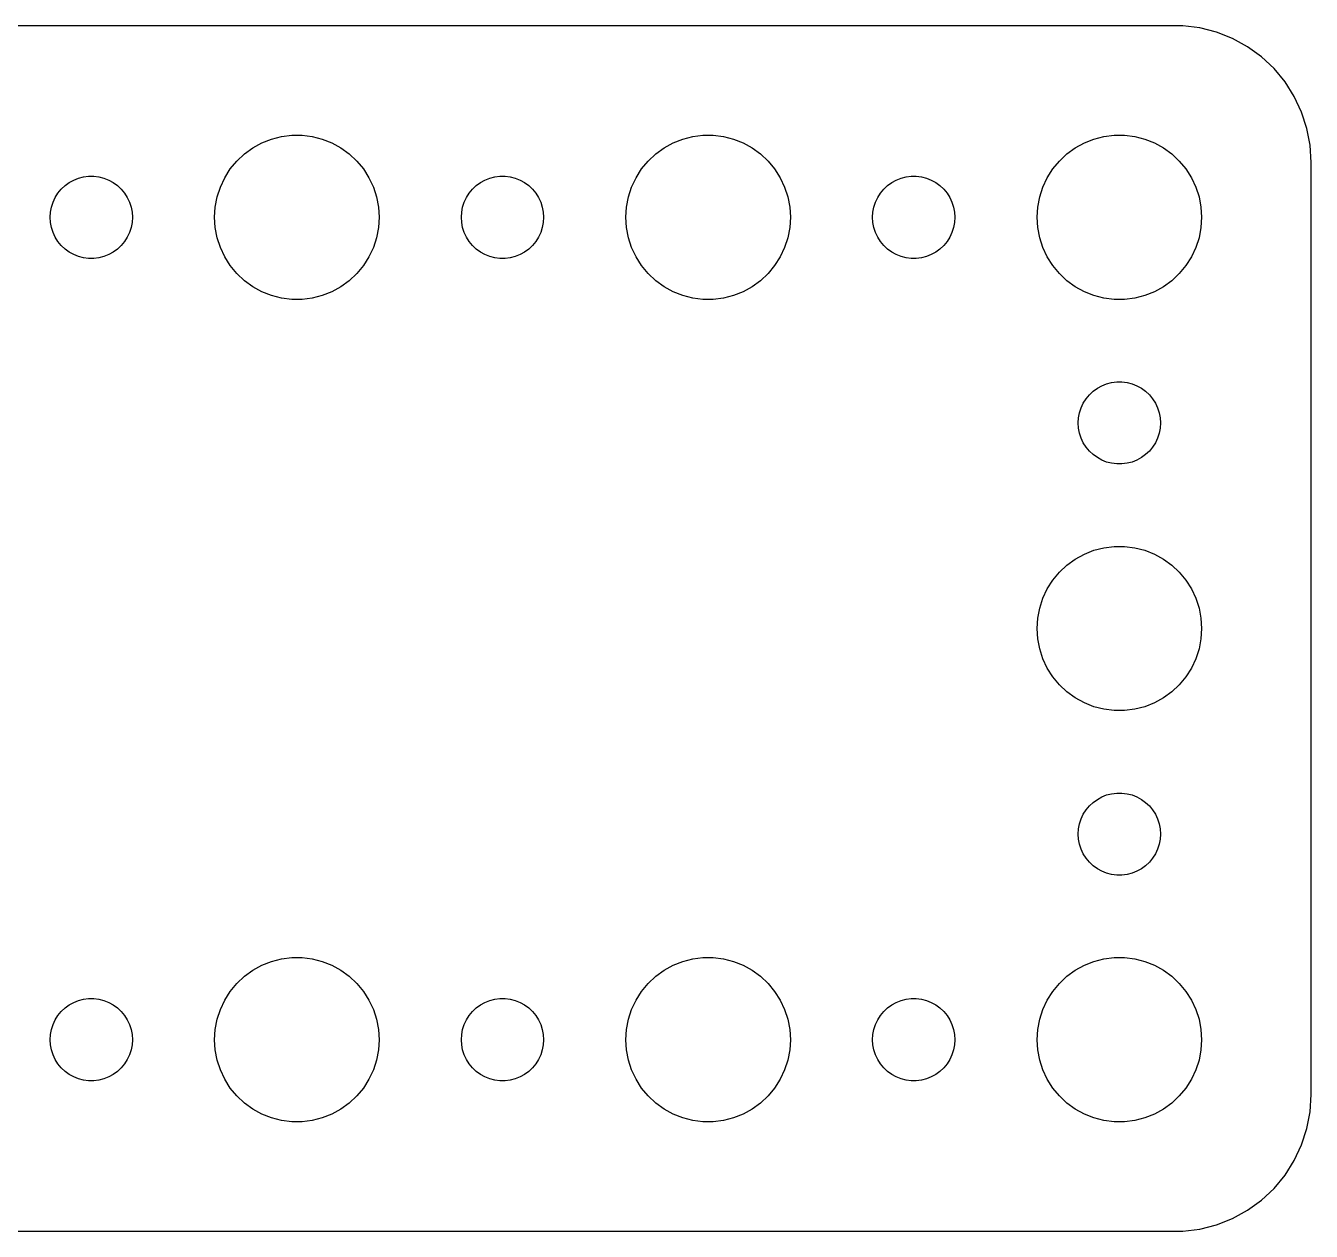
# Model space of a CAD drawing. Header units: metres. Extents: x -44 to 44, y 248 to 508.
# Drawn here: x -2.39 to 44.5, y 410.01 to 453.99 of the extents above; entities that cross this region are included whole.
import ezdxf

# ---------------------------------------------------------------- set-up
doc = ezdxf.new("R2010")
doc.units = ezdxf.units.M

msp = doc.modelspace()

# ---------------------------------------------------------------- linework, layer by layer
for p, q in [((39.8139, 453.99), (-39.8139, 453.99)), ((40.4369, 453.911), (39.8139, 453.99)), ((41.0451, 453.755), (40.4369, 453.911)), ((41.6289, 453.524), (41.0451, 453.755)), ((42.1791, 453.222), (41.6289, 453.524)), ((42.6871, 452.853), (42.1791, 453.222)), ((43.1448, 452.423), (42.6871, 452.853)), ((43.5451, 451.939), (43.1448, 452.423)), ((43.8815, 451.409), (43.5451, 451.939)), ((44.1489, 450.841), (43.8815, 451.409)), ((44.3429, 450.243), (44.1489, 450.841)), ((44.4606, 449.627), (44.3429, 450.243)), ((5.89252, 449.533), (6.22266, 449.714)), ((6.22266, 449.714), (6.57294, 449.853)), ((6.57294, 449.853), (6.93785, 449.947)), ((6.93785, 449.947), (7.31161, 449.994)), ((7.31161, 449.994), (7.68837, 449.994)), ((7.68837, 449.994), (8.06213, 449.947)), ((8.06213, 449.947), (8.42705, 449.853)), ((8.42705, 449.853), (8.77733, 449.714)), ((8.77733, 449.714), (9.10747, 449.533)), ((20.8925, 449.533), (21.2227, 449.714)), ((21.2227, 449.714), (21.5729, 449.853)), ((21.5729, 449.853), (21.9379, 449.947)), ((21.9379, 449.947), (22.3116, 449.994)), ((22.3116, 449.994), (22.6884, 449.994)), ((22.6884, 449.994), (23.0621, 449.947)), ((23.0621, 449.947), (23.427, 449.853)), ((23.427, 449.853), (23.7773, 449.714)), ((23.7773, 449.714), (24.1075, 449.533)), ((35.8925, 449.533), (36.2227, 449.714)), ((36.2227, 449.714), (36.5729, 449.853)), ((36.5729, 449.853), (36.9379, 449.947)), ((36.9379, 449.947), (37.3116, 449.994)), ((37.3116, 449.994), (37.6884, 449.994)), ((37.6884, 449.994), (38.0621, 449.947)), ((38.0621, 449.947), (38.427, 449.853)), ((38.427, 449.853), (38.7773, 449.714)), ((38.7773, 449.714), (39.1075, 449.533)), ((5.31308, 449.054), (5.58772, 449.312)), ((5.58772, 449.312), (5.89252, 449.533)), ((9.10747, 449.533), (9.41226, 449.312)), ((9.41226, 449.312), (9.6869, 449.054)), ((20.3131, 449.054), (20.5877, 449.312)), ((20.5877, 449.312), (20.8925, 449.533)), ((24.1075, 449.533), (24.4123, 449.312)), ((24.4123, 449.312), (24.6869, 449.054)), ((35.3131, 449.054), (35.5877, 449.312)), ((35.5877, 449.312), (35.8925, 449.533)), ((39.1075, 449.533), (39.4123, 449.312)), ((39.4123, 449.312), (39.6869, 449.054)), ((44.5, 449), (44.4606, 449.627)), ((4.87108, 448.445), (5.07294, 448.763)), ((5.07294, 448.763), (5.31308, 449.054)), ((9.6869, 449.054), (9.92705, 448.763)), ((9.92705, 448.763), (10.1289, 448.445)), ((19.8711, 448.445), (20.0729, 448.763)), ((20.0729, 448.763), (20.3131, 449.054)), ((24.6869, 449.054), (24.927, 448.763)), ((24.927, 448.763), (25.1289, 448.445)), ((34.8711, 448.445), (35.0729, 448.763)), ((35.0729, 448.763), (35.3131, 449.054)), ((39.6869, 449.054), (39.927, 448.763)), ((39.927, 448.763), (40.1289, 448.445)), ((44.5, 415), (44.5, 449)), ((-0.80373, 448.266), (-0.63866, 448.357)), ((-0.63866, 448.357), (-0.46352, 448.427)), ((-0.46352, 448.427), (-0.28107, 448.473)), ((-0.28107, 448.473), (-0.09418, 448.497)), ((-0.09418, 448.497), (0.09418, 448.497)), ((0.09418, 448.497), (0.28107, 448.473)), ((0.28107, 448.473), (0.46352, 448.427)), ((0.46352, 448.427), (0.63866, 448.357)), ((0.63866, 448.357), (0.80373, 448.266)), ((4.71066, 448.104), (4.87108, 448.445)), ((10.1289, 448.445), (10.2893, 448.104)), ((14.1963, 448.266), (14.3613, 448.357)), ((14.3613, 448.357), (14.5365, 448.427)), ((14.5365, 448.427), (14.7189, 448.473)), ((14.7189, 448.473), (14.9058, 448.497)), ((14.9058, 448.497), (15.0942, 448.497)), ((15.0942, 448.497), (15.2811, 448.473)), ((15.2811, 448.473), (15.4635, 448.427)), ((15.4635, 448.427), (15.6387, 448.357)), ((15.6387, 448.357), (15.8037, 448.266)), ((19.7107, 448.104), (19.8711, 448.445)), ((25.1289, 448.445), (25.2893, 448.104)), ((29.1963, 448.266), (29.3613, 448.357)), ((29.3613, 448.357), (29.5365, 448.427)), ((29.5365, 448.427), (29.7189, 448.473)), ((29.7189, 448.473), (29.9058, 448.497)), ((29.9058, 448.497), (30.0942, 448.497)), ((30.0942, 448.497), (30.2811, 448.473)), ((30.2811, 448.473), (30.4635, 448.427)), ((30.4635, 448.427), (30.6387, 448.357)), ((30.6387, 448.357), (30.8037, 448.266)), ((34.7107, 448.104), (34.8711, 448.445)), ((40.1289, 448.445), (40.2893, 448.104)), ((-1.31445, 447.723), (-1.21352, 447.882)), ((-1.21352, 447.882), (-1.09344, 448.027)), ((-1.09344, 448.027), (-0.95613, 448.156)), ((-0.95613, 448.156), (-0.80373, 448.266)), ((0.80373, 448.266), (0.95613, 448.156)), ((0.95613, 448.156), (1.09344, 448.027)), ((1.09344, 448.027), (1.21352, 447.882)), ((1.21352, 447.882), (1.31445, 447.723)), ((4.59424, 447.746), (4.71066, 448.104)), ((10.2893, 448.104), (10.4057, 447.746)), ((13.6855, 447.723), (13.7865, 447.882)), ((13.7865, 447.882), (13.9065, 448.027)), ((13.9065, 448.027), (14.0439, 448.156)), ((14.0439, 448.156), (14.1963, 448.266)), ((15.8037, 448.266), (15.9561, 448.156)), ((15.9561, 448.156), (16.0934, 448.027)), ((16.0934, 448.027), (16.2135, 447.882)), ((16.2135, 447.882), (16.3145, 447.723)), ((19.5942, 447.746), (19.7107, 448.104)), ((25.2893, 448.104), (25.4057, 447.746)), ((28.6855, 447.723), (28.7865, 447.882)), ((28.7865, 447.882), (28.9065, 448.027)), ((28.9065, 448.027), (29.0439, 448.156)), ((29.0439, 448.156), (29.1963, 448.266)), ((30.8037, 448.266), (30.9561, 448.156)), ((30.9561, 448.156), (31.0934, 448.027)), ((31.0934, 448.027), (31.2135, 447.882)), ((31.2135, 447.882), (31.3145, 447.723)), ((34.5942, 447.746), (34.7107, 448.104)), ((40.2893, 448.104), (40.4057, 447.746)), ((-1.48816, 447.188), (-1.45287, 447.373)), ((-1.45287, 447.373), (-1.39465, 447.552)), ((-1.39465, 447.552), (-1.31445, 447.723)), ((1.31445, 447.723), (1.39465, 447.552)), ((1.39465, 447.552), (1.45287, 447.373)), ((1.45287, 447.373), (1.48816, 447.188)), ((4.5, 447), (4.52365, 447.376)), ((4.52365, 447.376), (4.59424, 447.746)), ((10.4057, 447.746), (10.4763, 447.376)), ((10.4763, 447.376), (10.5, 447)), ((13.5118, 447.188), (13.5471, 447.373)), ((13.5471, 447.373), (13.6053, 447.552)), ((13.6053, 447.552), (13.6855, 447.723)), ((16.3145, 447.723), (16.3947, 447.552)), ((16.3947, 447.552), (16.4529, 447.373)), ((16.4529, 447.373), (16.4882, 447.188)), ((19.5, 447), (19.5237, 447.376)), ((19.5237, 447.376), (19.5942, 447.746)), ((25.4057, 447.746), (25.4763, 447.376)), ((25.4763, 447.376), (25.5, 447)), ((28.5118, 447.188), (28.5471, 447.373)), ((28.5471, 447.373), (28.6053, 447.552)), ((28.6053, 447.552), (28.6855, 447.723)), ((31.3145, 447.723), (31.3947, 447.552)), ((31.3947, 447.552), (31.4529, 447.373)), ((31.4529, 447.373), (31.4882, 447.188)), ((34.5, 447), (34.5237, 447.376)), ((34.5237, 447.376), (34.5942, 447.746)), ((40.4057, 447.746), (40.4763, 447.376)), ((40.4763, 447.376), (40.5, 447)), ((-1.5, 447), (-1.48816, 447.188)), ((-1.48816, 446.812), (-1.5, 447)), ((1.48816, 447.188), (1.5, 447)), ((1.5, 447), (1.48816, 446.812)), ((4.52365, 446.624), (4.5, 447)), ((10.5, 447), (10.4763, 446.624)), ((13.5, 447), (13.5118, 447.188)), ((13.5118, 446.812), (13.5, 447)), ((16.4882, 447.188), (16.5, 447)), ((16.5, 447), (16.4882, 446.812)), ((19.5237, 446.624), (19.5, 447)), ((25.5, 447), (25.4763, 446.624)), ((28.5, 447), (28.5118, 447.188)), ((28.5118, 446.812), (28.5, 447)), ((31.4882, 447.188), (31.5, 447)), ((31.5, 447), (31.4882, 446.812)), ((34.5237, 446.624), (34.5, 447)), ((40.5, 447), (40.4763, 446.624)), ((-1.45287, 446.627), (-1.48816, 446.812)), ((-1.39465, 446.448), (-1.45287, 446.627)), ((-1.31445, 446.277), (-1.39465, 446.448)), ((1.39465, 446.448), (1.31445, 446.277)), ((1.45287, 446.627), (1.39465, 446.448)), ((1.48816, 446.812), (1.45287, 446.627)), ((4.59424, 446.254), (4.52365, 446.624)), ((10.4763, 446.624), (10.4057, 446.254)), ((13.5471, 446.627), (13.5118, 446.812)), ((13.6053, 446.448), (13.5471, 446.627)), ((13.6855, 446.277), (13.6053, 446.448)), ((16.3947, 446.448), (16.3145, 446.277)), ((16.4529, 446.627), (16.3947, 446.448)), ((16.4882, 446.812), (16.4529, 446.627)), ((19.5942, 446.254), (19.5237, 446.624)), ((25.4763, 446.624), (25.4057, 446.254)), ((28.5471, 446.627), (28.5118, 446.812)), ((28.6053, 446.448), (28.5471, 446.627)), ((28.6855, 446.277), (28.6053, 446.448)), ((31.3947, 446.448), (31.3145, 446.277)), ((31.4529, 446.627), (31.3947, 446.448)), ((31.4882, 446.812), (31.4529, 446.627)), ((34.5942, 446.254), (34.5237, 446.624)), ((40.4763, 446.624), (40.4057, 446.254)), ((-1.21352, 446.118), (-1.31445, 446.277)), ((-1.09344, 445.973), (-1.21352, 446.118)), ((-0.95613, 445.844), (-1.09344, 445.973)), ((1.09344, 445.973), (0.95613, 445.844)), ((1.21352, 446.118), (1.09344, 445.973)), ((1.31445, 446.277), (1.21352, 446.118)), ((4.71066, 445.896), (4.59424, 446.254)), ((10.4057, 446.254), (10.2893, 445.896)), ((13.7865, 446.118), (13.6855, 446.277)), ((13.9065, 445.973), (13.7865, 446.118)), ((14.0439, 445.844), (13.9065, 445.973)), ((16.0934, 445.973), (15.9561, 445.844)), ((16.2135, 446.118), (16.0934, 445.973)), ((16.3145, 446.277), (16.2135, 446.118)), ((19.7107, 445.896), (19.5942, 446.254)), ((25.4057, 446.254), (25.2893, 445.896)), ((28.7865, 446.118), (28.6855, 446.277)), ((28.9065, 445.973), (28.7865, 446.118)), ((29.0439, 445.844), (28.9065, 445.973)), ((31.0934, 445.973), (30.9561, 445.844)), ((31.2135, 446.118), (31.0934, 445.973)), ((31.3145, 446.277), (31.2135, 446.118)), ((34.7107, 445.896), (34.5942, 446.254)), ((40.4057, 446.254), (40.2893, 445.896)), ((-0.80373, 445.734), (-0.95613, 445.844)), ((-0.63866, 445.643), (-0.80373, 445.734)), ((-0.46352, 445.573), (-0.63866, 445.643)), ((-0.28107, 445.527), (-0.46352, 445.573)), ((-0.09418, 445.503), (-0.28107, 445.527)), ((0.09418, 445.503), (-0.09418, 445.503)), ((0.28107, 445.527), (0.09418, 445.503)), ((0.46352, 445.573), (0.28107, 445.527)), ((0.63866, 445.643), (0.46352, 445.573)), ((0.80373, 445.734), (0.63866, 445.643)), ((0.95613, 445.844), (0.80373, 445.734)), ((4.87108, 445.555), (4.71066, 445.896)), ((5.07294, 445.237), (4.87108, 445.555)), ((10.1289, 445.555), (9.92705, 445.237)), ((10.2893, 445.896), (10.1289, 445.555)), ((14.1963, 445.734), (14.0439, 445.844)), ((14.3613, 445.643), (14.1963, 445.734)), ((14.5365, 445.573), (14.3613, 445.643)), ((14.7189, 445.527), (14.5365, 445.573)), ((14.9058, 445.503), (14.7189, 445.527)), ((15.0942, 445.503), (14.9058, 445.503)), ((15.2811, 445.527), (15.0942, 445.503)), ((15.4635, 445.573), (15.2811, 445.527)), ((15.6387, 445.643), (15.4635, 445.573)), ((15.8037, 445.734), (15.6387, 445.643)), ((15.9561, 445.844), (15.8037, 445.734)), ((19.8711, 445.555), (19.7107, 445.896)), ((20.0729, 445.237), (19.8711, 445.555)), ((25.1289, 445.555), (24.927, 445.237)), ((25.2893, 445.896), (25.1289, 445.555)), ((29.1963, 445.734), (29.0439, 445.844)), ((29.3613, 445.643), (29.1963, 445.734)), ((29.5365, 445.573), (29.3613, 445.643)), ((29.7189, 445.527), (29.5365, 445.573)), ((29.9058, 445.503), (29.7189, 445.527)), ((30.0942, 445.503), (29.9058, 445.503)), ((30.2811, 445.527), (30.0942, 445.503)), ((30.4635, 445.573), (30.2811, 445.527)), ((30.6387, 445.643), (30.4635, 445.573)), ((30.8037, 445.734), (30.6387, 445.643)), ((30.9561, 445.844), (30.8037, 445.734)), ((34.8711, 445.555), (34.7107, 445.896)), ((35.0729, 445.237), (34.8711, 445.555)), ((40.1289, 445.555), (39.927, 445.237)), ((40.2893, 445.896), (40.1289, 445.555)), ((5.31308, 444.946), (5.07294, 445.237)), ((9.92705, 445.237), (9.6869, 444.946)), ((20.3131, 444.946), (20.0729, 445.237)), ((24.927, 445.237), (24.6869, 444.946)), ((35.3131, 444.946), (35.0729, 445.237)), ((39.927, 445.237), (39.6869, 444.946)), ((5.58772, 444.688), (5.31308, 444.946)), ((5.89252, 444.467), (5.58772, 444.688)), ((9.41226, 444.688), (9.10747, 444.467)), ((9.6869, 444.946), (9.41226, 444.688)), ((20.5877, 444.688), (20.3131, 444.946)), ((20.8925, 444.467), (20.5877, 444.688)), ((24.4123, 444.688), (24.1075, 444.467)), ((24.6869, 444.946), (24.4123, 444.688)), ((35.5877, 444.688), (35.3131, 444.946)), ((35.8925, 444.467), (35.5877, 444.688)), ((39.4123, 444.688), (39.1075, 444.467)), ((39.6869, 444.946), (39.4123, 444.688)), ((6.22266, 444.286), (5.89252, 444.467)), ((6.57294, 444.147), (6.22266, 444.286)), ((6.93785, 444.053), (6.57294, 444.147)), ((7.31161, 444.006), (6.93785, 444.053)), ((8.06213, 444.053), (7.68837, 444.006)), ((8.42705, 444.147), (8.06213, 444.053)), ((8.77733, 444.286), (8.42705, 444.147)), ((9.10747, 444.467), (8.77733, 444.286)), ((21.2227, 444.286), (20.8925, 444.467)), ((21.5729, 444.147), (21.2227, 444.286)), ((21.9379, 444.053), (21.5729, 444.147)), ((22.3116, 444.006), (21.9379, 444.053)), ((23.0621, 444.053), (22.6884, 444.006)), ((23.427, 444.147), (23.0621, 444.053)), ((23.7773, 444.286), (23.427, 444.147)), ((24.1075, 444.467), (23.7773, 444.286)), ((36.2227, 444.286), (35.8925, 444.467)), ((36.5729, 444.147), (36.2227, 444.286)), ((36.9379, 444.053), (36.5729, 444.147)), ((37.3116, 444.006), (36.9379, 444.053)), ((38.0621, 444.053), (37.6884, 444.006)), ((38.427, 444.147), (38.0621, 444.053)), ((38.7773, 444.286), (38.427, 444.147)), ((39.1075, 444.467), (38.7773, 444.286)), ((7.68837, 444.006), (7.31161, 444.006)), ((22.6884, 444.006), (22.3116, 444.006)), ((37.6884, 444.006), (37.3116, 444.006)), ((36.5439, 440.656), (36.6963, 440.766)), ((36.6963, 440.766), (36.8613, 440.857)), ((36.8613, 440.857), (37.0365, 440.927)), ((37.0365, 440.927), (37.2189, 440.973)), ((37.2189, 440.973), (37.4058, 440.997)), ((37.4058, 440.997), (37.5942, 440.997)), ((37.5942, 440.997), (37.7811, 440.973)), ((37.7811, 440.973), (37.9635, 440.927)), ((37.9635, 440.927), (38.1387, 440.857)), ((38.1387, 440.857), (38.3037, 440.766)), ((38.3037, 440.766), (38.4561, 440.656)), ((36.1855, 440.223), (36.2865, 440.382)), ((36.2865, 440.382), (36.4065, 440.527)), ((36.4065, 440.527), (36.5439, 440.656)), ((38.4561, 440.656), (38.5934, 440.527)), ((38.5934, 440.527), (38.7135, 440.382)), ((38.7135, 440.382), (38.8145, 440.223)), ((36.0118, 439.688), (36.0471, 439.873)), ((36.0471, 439.873), (36.1053, 440.052)), ((36.1053, 440.052), (36.1855, 440.223)), ((38.8145, 440.223), (38.8947, 440.052)), ((38.8947, 440.052), (38.9529, 439.873)), ((38.9529, 439.873), (38.9882, 439.688)), ((36, 439.5), (36.0118, 439.688)), ((36.0118, 439.312), (36, 439.5)), ((38.9882, 439.688), (39, 439.5)), ((39, 439.5), (38.9882, 439.312)), ((36.0471, 439.127), (36.0118, 439.312)), ((36.1053, 438.948), (36.0471, 439.127)), ((36.1855, 438.777), (36.1053, 438.948)), ((38.8947, 438.948), (38.8145, 438.777)), ((38.9529, 439.127), (38.8947, 438.948)), ((38.9882, 439.312), (38.9529, 439.127)), ((36.2865, 438.618), (36.1855, 438.777)), ((36.4065, 438.473), (36.2865, 438.618)), ((36.5439, 438.344), (36.4065, 438.473)), ((38.5934, 438.473), (38.4561, 438.344)), ((38.7135, 438.618), (38.5934, 438.473)), ((38.8145, 438.777), (38.7135, 438.618)), ((36.6963, 438.234), (36.5439, 438.344)), ((36.8613, 438.143), (36.6963, 438.234)), ((37.0365, 438.073), (36.8613, 438.143)), ((37.2189, 438.027), (37.0365, 438.073)), ((37.4058, 438.003), (37.2189, 438.027)), ((37.5942, 438.003), (37.4058, 438.003)), ((37.7811, 438.027), (37.5942, 438.003)), ((37.9635, 438.073), (37.7811, 438.027)), ((38.1387, 438.143), (37.9635, 438.073)), ((38.3037, 438.234), (38.1387, 438.143)), ((38.4561, 438.344), (38.3037, 438.234)), ((35.8925, 434.533), (36.2227, 434.714)), ((36.2227, 434.714), (36.5729, 434.853)), ((36.5729, 434.853), (36.9379, 434.947)), ((36.9379, 434.947), (37.3116, 434.994)), ((37.3116, 434.994), (37.6884, 434.994)), ((37.6884, 434.994), (38.0621, 434.947)), ((38.0621, 434.947), (38.427, 434.853)), ((38.427, 434.853), (38.7773, 434.714)), ((38.7773, 434.714), (39.1075, 434.533)), ((35.3131, 434.054), (35.5877, 434.312)), ((35.5877, 434.312), (35.8925, 434.533)), ((39.1075, 434.533), (39.4123, 434.312)), ((39.4123, 434.312), (39.6869, 434.054)), ((34.8711, 433.445), (35.0729, 433.763)), ((35.0729, 433.763), (35.3131, 434.054)), ((39.6869, 434.054), (39.927, 433.763)), ((39.927, 433.763), (40.1289, 433.445)), ((34.7107, 433.104), (34.8711, 433.445)), ((40.1289, 433.445), (40.2893, 433.104)), ((34.5942, 432.746), (34.7107, 433.104)), ((40.2893, 433.104), (40.4057, 432.746)), ((34.5, 432), (34.5237, 432.376)), ((34.5237, 432.376), (34.5942, 432.746)), ((40.4057, 432.746), (40.4763, 432.376)), ((40.4763, 432.376), (40.5, 432)), ((34.5237, 431.624), (34.5, 432)), ((40.5, 432), (40.4763, 431.624)), ((34.5942, 431.254), (34.5237, 431.624)), ((40.4763, 431.624), (40.4057, 431.254)), ((34.7107, 430.896), (34.5942, 431.254)), ((40.4057, 431.254), (40.2893, 430.896)), ((34.8711, 430.555), (34.7107, 430.896)), ((35.0729, 430.237), (34.8711, 430.555)), ((40.1289, 430.555), (39.927, 430.237)), ((40.2893, 430.896), (40.1289, 430.555)), ((35.3131, 429.946), (35.0729, 430.237)), ((39.927, 430.237), (39.6869, 429.946)), ((35.5877, 429.688), (35.3131, 429.946)), ((35.8925, 429.467), (35.5877, 429.688)), ((39.4123, 429.688), (39.1075, 429.467)), ((39.6869, 429.946), (39.4123, 429.688)), ((36.2227, 429.286), (35.8925, 429.467)), ((36.5729, 429.147), (36.2227, 429.286)), ((36.9379, 429.053), (36.5729, 429.147)), ((37.3116, 429.006), (36.9379, 429.053)), ((38.0621, 429.053), (37.6884, 429.006)), ((38.427, 429.147), (38.0621, 429.053)), ((38.7773, 429.286), (38.427, 429.147)), ((39.1075, 429.467), (38.7773, 429.286)), ((37.6884, 429.006), (37.3116, 429.006)), ((36.5439, 425.656), (36.6963, 425.766)), ((36.6963, 425.766), (36.8613, 425.857)), ((36.8613, 425.857), (37.0365, 425.927)), ((37.0365, 425.927), (37.2189, 425.973)), ((37.2189, 425.973), (37.4058, 425.997)), ((37.4058, 425.997), (37.5942, 425.997)), ((37.5942, 425.997), (37.7811, 425.973)), ((37.7811, 425.973), (37.9635, 425.927)), ((37.9635, 425.927), (38.1387, 425.857)), ((38.1387, 425.857), (38.3037, 425.766)), ((38.3037, 425.766), (38.4561, 425.656)), ((36.1855, 425.223), (36.2865, 425.382)), ((36.2865, 425.382), (36.4065, 425.527)), ((36.4065, 425.527), (36.5439, 425.656)), ((38.4561, 425.656), (38.5934, 425.527)), ((38.5934, 425.527), (38.7135, 425.382)), ((38.7135, 425.382), (38.8145, 425.223)), ((36.0118, 424.688), (36.0471, 424.873)), ((36.0471, 424.873), (36.1053, 425.052)), ((36.1053, 425.052), (36.1855, 425.223)), ((38.8145, 425.223), (38.8947, 425.052)), ((38.8947, 425.052), (38.9529, 424.873)), ((38.9529, 424.873), (38.9882, 424.688)), ((36, 424.5), (36.0118, 424.688)), ((36.0118, 424.312), (36, 424.5)), ((38.9882, 424.688), (39, 424.5)), ((39, 424.5), (38.9882, 424.312)), ((36.0471, 424.127), (36.0118, 424.312)), ((36.1053, 423.948), (36.0471, 424.127)), ((36.1855, 423.777), (36.1053, 423.948)), ((38.8947, 423.948), (38.8145, 423.777)), ((38.9529, 424.127), (38.8947, 423.948)), ((38.9882, 424.312), (38.9529, 424.127)), ((36.2865, 423.618), (36.1855, 423.777)), ((36.4065, 423.473), (36.2865, 423.618)), ((36.5439, 423.344), (36.4065, 423.473)), ((38.5934, 423.473), (38.4561, 423.344)), ((38.7135, 423.618), (38.5934, 423.473)), ((38.8145, 423.777), (38.7135, 423.618)), ((36.6963, 423.234), (36.5439, 423.344)), ((36.8613, 423.143), (36.6963, 423.234)), ((37.0365, 423.073), (36.8613, 423.143)), ((37.2189, 423.027), (37.0365, 423.073)), ((37.4058, 423.003), (37.2189, 423.027)), ((37.5942, 423.003), (37.4058, 423.003)), ((37.7811, 423.027), (37.5942, 423.003)), ((37.9635, 423.073), (37.7811, 423.027)), ((38.1387, 423.143), (37.9635, 423.073)), ((38.3037, 423.234), (38.1387, 423.143)), ((38.4561, 423.344), (38.3037, 423.234)), ((5.89252, 419.533), (6.22266, 419.714)), ((6.22266, 419.714), (6.57294, 419.853)), ((6.57294, 419.853), (6.93785, 419.947)), ((6.93785, 419.947), (7.31161, 419.994)), ((7.31161, 419.994), (7.68837, 419.994)), ((7.68837, 419.994), (8.06213, 419.947)), ((8.06213, 419.947), (8.42705, 419.853)), ((8.42705, 419.853), (8.77733, 419.714)), ((8.77733, 419.714), (9.10747, 419.533)), ((20.8925, 419.533), (21.2227, 419.714)), ((21.2227, 419.714), (21.5729, 419.853)), ((21.5729, 419.853), (21.9379, 419.947)), ((21.9379, 419.947), (22.3116, 419.994)), ((22.3116, 419.994), (22.6884, 419.994)), ((22.6884, 419.994), (23.0621, 419.947)), ((23.0621, 419.947), (23.427, 419.853)), ((23.427, 419.853), (23.7773, 419.714)), ((23.7773, 419.714), (24.1075, 419.533)), ((35.8925, 419.533), (36.2227, 419.714)), ((36.2227, 419.714), (36.5729, 419.853)), ((36.5729, 419.853), (36.9379, 419.947)), ((36.9379, 419.947), (37.3116, 419.994)), ((37.3116, 419.994), (37.6884, 419.994)), ((37.6884, 419.994), (38.0621, 419.947)), ((38.0621, 419.947), (38.427, 419.853)), ((38.427, 419.853), (38.7773, 419.714)), ((38.7773, 419.714), (39.1075, 419.533)), ((5.31308, 419.054), (5.58772, 419.312)), ((5.58772, 419.312), (5.89252, 419.533)), ((9.10747, 419.533), (9.41226, 419.312)), ((9.41226, 419.312), (9.6869, 419.054)), ((20.3131, 419.054), (20.5877, 419.312)), ((20.5877, 419.312), (20.8925, 419.533)), ((24.1075, 419.533), (24.4123, 419.312)), ((24.4123, 419.312), (24.6869, 419.054)), ((35.3131, 419.054), (35.5877, 419.312)), ((35.5877, 419.312), (35.8925, 419.533)), ((39.1075, 419.533), (39.4123, 419.312)), ((39.4123, 419.312), (39.6869, 419.054)), ((4.87108, 418.445), (5.07294, 418.763)), ((5.07294, 418.763), (5.31308, 419.054)), ((9.6869, 419.054), (9.92705, 418.763)), ((9.92705, 418.763), (10.1289, 418.445)), ((19.8711, 418.445), (20.0729, 418.763)), ((20.0729, 418.763), (20.3131, 419.054)), ((24.6869, 419.054), (24.927, 418.763)), ((24.927, 418.763), (25.1289, 418.445)), ((34.8711, 418.445), (35.0729, 418.763)), ((35.0729, 418.763), (35.3131, 419.054)), ((39.6869, 419.054), (39.927, 418.763)), ((39.927, 418.763), (40.1289, 418.445)), ((-0.95613, 418.156), (-0.80373, 418.266)), ((-0.80373, 418.266), (-0.63866, 418.357)), ((-0.63866, 418.357), (-0.46352, 418.427)), ((-0.46352, 418.427), (-0.28107, 418.473)), ((-0.28107, 418.473), (-0.09418, 418.497)), ((-0.09418, 418.497), (0.09418, 418.497)), ((0.09418, 418.497), (0.28107, 418.473)), ((0.28107, 418.473), (0.46352, 418.427)), ((0.46352, 418.427), (0.63866, 418.357)), ((0.63866, 418.357), (0.80373, 418.266)), ((0.80373, 418.266), (0.95613, 418.156)), ((4.71066, 418.104), (4.87108, 418.445)), ((10.1289, 418.445), (10.2893, 418.104)), ((14.0439, 418.156), (14.1963, 418.266)), ((14.1963, 418.266), (14.3613, 418.357)), ((14.3613, 418.357), (14.5365, 418.427)), ((14.5365, 418.427), (14.7189, 418.473)), ((14.7189, 418.473), (14.9058, 418.497)), ((14.9058, 418.497), (15.0942, 418.497)), ((15.0942, 418.497), (15.2811, 418.473)), ((15.2811, 418.473), (15.4635, 418.427)), ((15.4635, 418.427), (15.6387, 418.357)), ((15.6387, 418.357), (15.8037, 418.266)), ((15.8037, 418.266), (15.9561, 418.156)), ((19.7107, 418.104), (19.8711, 418.445)), ((25.1289, 418.445), (25.2893, 418.104)), ((29.0439, 418.156), (29.1963, 418.266)), ((29.1963, 418.266), (29.3613, 418.357)), ((29.3613, 418.357), (29.5365, 418.427)), ((29.5365, 418.427), (29.7189, 418.473)), ((29.7189, 418.473), (29.9058, 418.497)), ((29.9058, 418.497), (30.0942, 418.497)), ((30.0942, 418.497), (30.2811, 418.473)), ((30.2811, 418.473), (30.4635, 418.427)), ((30.4635, 418.427), (30.6387, 418.357)), ((30.6387, 418.357), (30.8037, 418.266)), ((30.8037, 418.266), (30.9561, 418.156)), ((34.7107, 418.104), (34.8711, 418.445)), ((40.1289, 418.445), (40.2893, 418.104)), ((-1.31445, 417.723), (-1.21352, 417.882)), ((-1.21352, 417.882), (-1.09344, 418.027)), ((-1.09344, 418.027), (-0.95613, 418.156)), ((0.95613, 418.156), (1.09344, 418.027)), ((1.09344, 418.027), (1.21352, 417.882)), ((1.21352, 417.882), (1.31445, 417.723)), ((4.59424, 417.746), (4.71066, 418.104)), ((10.2893, 418.104), (10.4057, 417.746)), ((13.6855, 417.723), (13.7865, 417.882)), ((13.7865, 417.882), (13.9065, 418.027)), ((13.9065, 418.027), (14.0439, 418.156)), ((15.9561, 418.156), (16.0934, 418.027)), ((16.0934, 418.027), (16.2135, 417.882)), ((16.2135, 417.882), (16.3145, 417.723)), ((19.5942, 417.746), (19.7107, 418.104)), ((25.2893, 418.104), (25.4057, 417.746)), ((28.6855, 417.723), (28.7865, 417.882)), ((28.7865, 417.882), (28.9065, 418.027)), ((28.9065, 418.027), (29.0439, 418.156)), ((30.9561, 418.156), (31.0934, 418.027)), ((31.0934, 418.027), (31.2135, 417.882)), ((31.2135, 417.882), (31.3145, 417.723)), ((34.5942, 417.746), (34.7107, 418.104)), ((40.2893, 418.104), (40.4057, 417.746)), ((-1.48816, 417.188), (-1.45287, 417.373)), ((-1.45287, 417.373), (-1.39465, 417.552)), ((-1.39465, 417.552), (-1.31445, 417.723)), ((1.31445, 417.723), (1.39465, 417.552)), ((1.39465, 417.552), (1.45287, 417.373)), ((1.45287, 417.373), (1.48816, 417.188)), ((4.5, 417), (4.52365, 417.376)), ((4.52365, 417.376), (4.59424, 417.746)), ((10.4057, 417.746), (10.4763, 417.376)), ((10.4763, 417.376), (10.5, 417)), ((13.5118, 417.188), (13.5471, 417.373)), ((13.5471, 417.373), (13.6053, 417.552)), ((13.6053, 417.552), (13.6855, 417.723)), ((16.3145, 417.723), (16.3947, 417.552)), ((16.3947, 417.552), (16.4529, 417.373)), ((16.4529, 417.373), (16.4882, 417.188)), ((19.5, 417), (19.5237, 417.376)), ((19.5237, 417.376), (19.5942, 417.746)), ((25.4057, 417.746), (25.4763, 417.376)), ((25.4763, 417.376), (25.5, 417)), ((28.5118, 417.188), (28.5471, 417.373)), ((28.5471, 417.373), (28.6053, 417.552)), ((28.6053, 417.552), (28.6855, 417.723)), ((31.3145, 417.723), (31.3947, 417.552)), ((31.3947, 417.552), (31.4529, 417.373)), ((31.4529, 417.373), (31.4882, 417.188)), ((34.5, 417), (34.5237, 417.376)), ((34.5237, 417.376), (34.5942, 417.746)), ((40.4057, 417.746), (40.4763, 417.376)), ((40.4763, 417.376), (40.5, 417)), ((-1.5, 417), (-1.48816, 417.188)), ((-1.48816, 416.812), (-1.5, 417)), ((1.48816, 417.188), (1.5, 417)), ((1.5, 417), (1.48816, 416.812)), ((4.52365, 416.624), (4.5, 417)), ((10.5, 417), (10.4763, 416.624)), ((13.5, 417), (13.5118, 417.188)), ((13.5118, 416.812), (13.5, 417)), ((16.4882, 417.188), (16.5, 417)), ((16.5, 417), (16.4882, 416.812)), ((19.5237, 416.624), (19.5, 417)), ((25.5, 417), (25.4763, 416.624)), ((28.5, 417), (28.5118, 417.188)), ((28.5118, 416.812), (28.5, 417)), ((31.4882, 417.188), (31.5, 417)), ((31.5, 417), (31.4882, 416.812)), ((34.5237, 416.624), (34.5, 417)), ((40.5, 417), (40.4763, 416.624)), ((-1.45287, 416.627), (-1.48816, 416.812)), ((-1.39465, 416.448), (-1.45287, 416.627)), ((-1.31445, 416.277), (-1.39465, 416.448)), ((1.39465, 416.448), (1.31445, 416.277)), ((1.45287, 416.627), (1.39465, 416.448)), ((1.48816, 416.812), (1.45287, 416.627)), ((4.59424, 416.254), (4.52365, 416.624)), ((10.4763, 416.624), (10.4057, 416.254)), ((13.5471, 416.627), (13.5118, 416.812)), ((13.6053, 416.448), (13.5471, 416.627)), ((13.6855, 416.277), (13.6053, 416.448)), ((16.3947, 416.448), (16.3145, 416.277)), ((16.4529, 416.627), (16.3947, 416.448)), ((16.4882, 416.812), (16.4529, 416.627)), ((19.5942, 416.254), (19.5237, 416.624)), ((25.4763, 416.624), (25.4057, 416.254)), ((28.5471, 416.627), (28.5118, 416.812)), ((28.6053, 416.448), (28.5471, 416.627)), ((28.6855, 416.277), (28.6053, 416.448)), ((31.3947, 416.448), (31.3145, 416.277)), ((31.4529, 416.627), (31.3947, 416.448)), ((31.4882, 416.812), (31.4529, 416.627)), ((34.5942, 416.254), (34.5237, 416.624)), ((40.4763, 416.624), (40.4057, 416.254)), ((-1.21352, 416.118), (-1.31445, 416.277)), ((-1.09344, 415.973), (-1.21352, 416.118)), ((-0.95613, 415.844), (-1.09344, 415.973)), ((1.09344, 415.973), (0.95613, 415.844)), ((1.21352, 416.118), (1.09344, 415.973)), ((1.31445, 416.277), (1.21352, 416.118)), ((4.71066, 415.896), (4.59424, 416.254)), ((10.4057, 416.254), (10.2893, 415.896)), ((13.7865, 416.118), (13.6855, 416.277)), ((13.9065, 415.973), (13.7865, 416.118)), ((14.0439, 415.844), (13.9065, 415.973)), ((16.0934, 415.973), (15.9561, 415.844)), ((16.2135, 416.118), (16.0934, 415.973)), ((16.3145, 416.277), (16.2135, 416.118)), ((19.7107, 415.896), (19.5942, 416.254)), ((25.4057, 416.254), (25.2893, 415.896)), ((28.7865, 416.118), (28.6855, 416.277)), ((28.9065, 415.973), (28.7865, 416.118)), ((29.0439, 415.844), (28.9065, 415.973)), ((31.0934, 415.973), (30.9561, 415.844)), ((31.2135, 416.118), (31.0934, 415.973)), ((31.3145, 416.277), (31.2135, 416.118)), ((34.7107, 415.896), (34.5942, 416.254)), ((40.4057, 416.254), (40.2893, 415.896)), ((-0.80373, 415.734), (-0.95613, 415.844)), ((-0.63866, 415.643), (-0.80373, 415.734)), ((-0.46352, 415.573), (-0.63866, 415.643)), ((-0.28107, 415.527), (-0.46352, 415.573)), ((-0.09418, 415.503), (-0.28107, 415.527)), ((0.09418, 415.503), (-0.09418, 415.503)), ((0.28107, 415.527), (0.09418, 415.503)), ((0.46352, 415.573), (0.28107, 415.527)), ((0.63866, 415.643), (0.46352, 415.573)), ((0.80373, 415.734), (0.63866, 415.643)), ((0.95613, 415.844), (0.80373, 415.734)), ((4.87108, 415.555), (4.71066, 415.896)), ((5.07294, 415.237), (4.87108, 415.555)), ((10.1289, 415.555), (9.92705, 415.237)), ((10.2893, 415.896), (10.1289, 415.555)), ((14.1963, 415.734), (14.0439, 415.844)), ((14.3613, 415.643), (14.1963, 415.734)), ((14.5365, 415.573), (14.3613, 415.643)), ((14.7189, 415.527), (14.5365, 415.573)), ((14.9058, 415.503), (14.7189, 415.527)), ((15.0942, 415.503), (14.9058, 415.503)), ((15.2811, 415.527), (15.0942, 415.503)), ((15.4635, 415.573), (15.2811, 415.527)), ((15.6387, 415.643), (15.4635, 415.573)), ((15.8037, 415.734), (15.6387, 415.643)), ((15.9561, 415.844), (15.8037, 415.734)), ((19.8711, 415.555), (19.7107, 415.896)), ((20.0729, 415.237), (19.8711, 415.555)), ((25.1289, 415.555), (24.927, 415.237)), ((25.2893, 415.896), (25.1289, 415.555)), ((29.1963, 415.734), (29.0439, 415.844)), ((29.3613, 415.643), (29.1963, 415.734)), ((29.5365, 415.573), (29.3613, 415.643)), ((29.7189, 415.527), (29.5365, 415.573)), ((29.9058, 415.503), (29.7189, 415.527)), ((30.0942, 415.503), (29.9058, 415.503)), ((30.2811, 415.527), (30.0942, 415.503)), ((30.4635, 415.573), (30.2811, 415.527)), ((30.6387, 415.643), (30.4635, 415.573)), ((30.8037, 415.734), (30.6387, 415.643)), ((30.9561, 415.844), (30.8037, 415.734)), ((34.8711, 415.555), (34.7107, 415.896)), ((35.0729, 415.237), (34.8711, 415.555)), ((40.1289, 415.555), (39.927, 415.237)), ((40.2893, 415.896), (40.1289, 415.555)), ((5.31308, 414.946), (5.07294, 415.237)), ((9.92705, 415.237), (9.6869, 414.946)), ((20.3131, 414.946), (20.0729, 415.237)), ((24.927, 415.237), (24.6869, 414.946)), ((35.3131, 414.946), (35.0729, 415.237)), ((39.927, 415.237), (39.6869, 414.946)), ((44.4606, 414.373), (44.5, 415)), ((5.58772, 414.688), (5.31308, 414.946)), ((5.89252, 414.467), (5.58772, 414.688)), ((9.41226, 414.688), (9.10747, 414.467)), ((9.6869, 414.946), (9.41226, 414.688)), ((20.5877, 414.688), (20.3131, 414.946)), ((20.8925, 414.467), (20.5877, 414.688)), ((24.4123, 414.688), (24.1075, 414.467)), ((24.6869, 414.946), (24.4123, 414.688)), ((35.5877, 414.688), (35.3131, 414.946)), ((35.8925, 414.467), (35.5877, 414.688)), ((39.4123, 414.688), (39.1075, 414.467)), ((39.6869, 414.946), (39.4123, 414.688)), ((6.22266, 414.286), (5.89252, 414.467)), ((6.57294, 414.147), (6.22266, 414.286)), ((6.93785, 414.053), (6.57294, 414.147)), ((7.31161, 414.006), (6.93785, 414.053)), ((8.06213, 414.053), (7.68837, 414.006)), ((8.42705, 414.147), (8.06213, 414.053)), ((8.77733, 414.286), (8.42705, 414.147)), ((9.10747, 414.467), (8.77733, 414.286)), ((21.2227, 414.286), (20.8925, 414.467)), ((21.5729, 414.147), (21.2227, 414.286)), ((21.9379, 414.053), (21.5729, 414.147)), ((22.3116, 414.006), (21.9379, 414.053)), ((23.0621, 414.053), (22.6884, 414.006)), ((23.427, 414.147), (23.0621, 414.053)), ((23.7773, 414.286), (23.427, 414.147)), ((24.1075, 414.467), (23.7773, 414.286)), ((36.2227, 414.286), (35.8925, 414.467)), ((36.5729, 414.147), (36.2227, 414.286)), ((36.9379, 414.053), (36.5729, 414.147)), ((37.3116, 414.006), (36.9379, 414.053)), ((38.0621, 414.053), (37.6884, 414.006)), ((38.427, 414.147), (38.0621, 414.053)), ((38.7773, 414.286), (38.427, 414.147)), ((39.1075, 414.467), (38.7773, 414.286)), ((44.3429, 413.757), (44.4606, 414.373)), ((7.68837, 414.006), (7.31161, 414.006)), ((22.6884, 414.006), (22.3116, 414.006)), ((37.6884, 414.006), (37.3116, 414.006)), ((44.1489, 413.159), (44.3429, 413.757)), ((43.8815, 412.591), (44.1489, 413.159)), ((43.5451, 412.061), (43.8815, 412.591)), ((43.1448, 411.577), (43.5451, 412.061)), ((42.6871, 411.147), (43.1448, 411.577)), ((41.6289, 410.476), (42.1791, 410.778)), ((42.1791, 410.778), (42.6871, 411.147)), ((41.0451, 410.245), (41.6289, 410.476)), ((-39.8139, 410.01), (39.8139, 410.01)), ((39.8139, 410.01), (40.4369, 410.089)), ((40.4369, 410.089), (41.0451, 410.245))]:
    msp.add_line(p, q)

doc.saveas('drawing.dxf')
